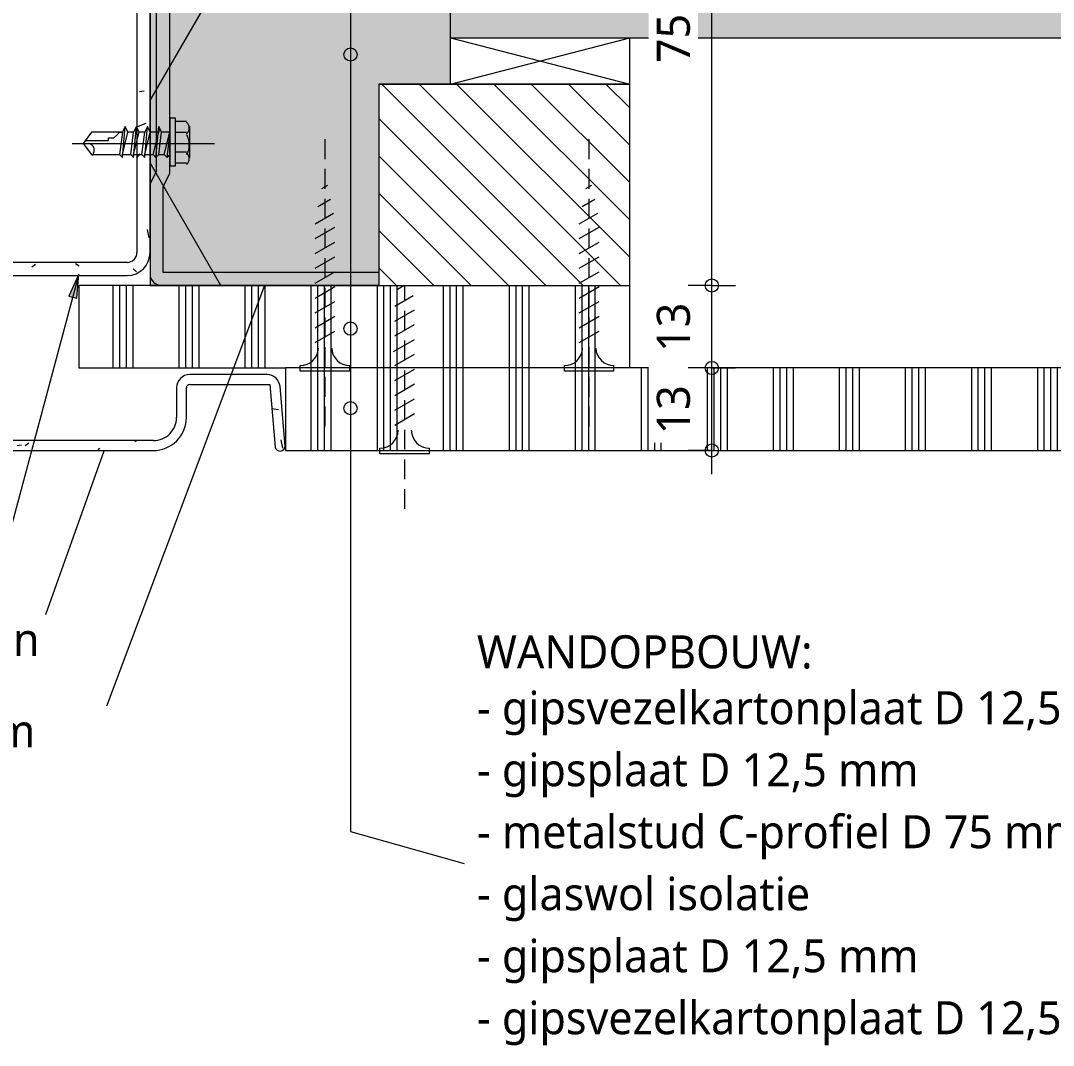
# Model space of a CAD drawing. Header units: millimetres. Extents: x 32900 to 38291, y -18988 to 4133.
# Drawn here: x 33100 to 33256.4, y -3098.3 to -2943.1 of the extents above; entities that cross this region are included whole.
import ezdxf

# ---------------------------------------------------------------- set-up
doc = ezdxf.new("R2010")
doc.units = ezdxf.units.MM
doc.linetypes.add('MV_hidden_2', pattern=[4.5, 3, -1.5])
for name, color, linetype, lineweight in [('A-ANNO-DIMS', 211, 'Continuous', 13), ('A-ANNO-DIMS-2', 211, 'Continuous', 13), ('A-ANNO-IDEN', 131, 'Continuous', 18), ('A-ANNO-NOTE', 131, 'Continuous', 18), ('A-DETL', 90, 'Continuous', 13), ('A-DETL-GENF', 92, 'Continuous', 18), ('A-DETL-THIN', 151, 'Continuous', 18), ('G-ANNO-TEXT', 231, 'Continuous', 13), ('STANDARD', 50, 'Continuous', 25)]:
    doc.layers.add(name, color=color, linetype=linetype, lineweight=lineweight)
doc.styles.add('Segoe UI', font='segoeui.ttf', dxfattribs={"height": 5})
doc.styles.add('Segoe UI_B', font='segoeui.ttf', dxfattribs={"height": 5})
doc.dimstyles.new('2_5_mm', dxfattribs={"dimscale": 304.8, "dimtxt": 5.236819727891156, "dimasz": 0.0065616797900262, "dimexe": 0.0118110236220473, "dimexo": 0.0625, "dimgap": 0.0059055118110236, "dimtad": 1, "dimdec": 0, "dimzin": 0, "dimdsep": 46, "dimtxsty": 'Segoe UI', "dimblk1": 'DOTBLANK', "dimblk2": 'DOTBLANK', "dimsah": 1, "dimcen": 0.09, "dimdle": 0.0118110236220473, "dimazin": 0, "dimtfac": 1, "dimtdec": 4, "dimtix": 1, "dimtmove": 0, "dimatfit": 3, "dimfxl": 0.0118110236220473, "dimfxlon": 1, "dimtvp": 1, "dimtfill": 1, "dimtolj": 1, "dimtzin": 0, "dimarcsym": 2})
pattern_1 = [(90, (4, 0), (-10, 6e-16), []), (90, (5, 0), (-10, 6e-16), []), (90, (6, 0), (-10, 6e-16), []), (90, (7, 0), (-10, 6e-16), [])]
pattern_2 = [(230, (33129.589, -2996.729), (-14.57531627127039, 1.275164535438709), [1.524, -16.764]), (175, (33129.589, -2996.729), (2.81956206269525, -15.28490470283049), [1.219, -13.411]), (280.451, (33128.374, -2996.622), (-11.75571368382587, -14.00984028402569), [1.294999999999999, -14.247]), (226.184, (33129.589, -3000.793), (-21.68615121252078, 3.363917892530032), [2.286, -25.146]), (276.636, (33127.781, -3000.512), (-18.99178013593941, -19.79432949781672), [1.942999999999999, -21.371]), (171.184, (33129.589, -3000.793), (-18.99205837618776, -19.7940980000473), [1.828999999999999, -20.117]), (201, (33127.557, -2999.777), (-12.12964681446494, 8.1815375789848), [1.524, -16.764]), (146, (33127.557, -2999.777), (-4.944224298944831, -14.73542968771944), [1.219, -13.411]), (251.451, (33126.54600000001, -2999.095), (-17.0738842071727, -6.553999319503975), [1.294999999999999, -14.247]), (217.5, (33129.589, -2996.729), (-0.2472266963068996, -6.764327827702704), [0.67056, -12.578, 0.67056, -12.944, -13.462]), (217.5, (33129.589, -2996.729), (-0.2472266963068996, -6.764327827702704), [-26.86300000000001, 0.67056, -12.791]), (187.5, (33129.589, -2996.729), (-5.345655249067267, -8.014311571065825), [0.67056, -7.092, 0.67056, -12.273, -5.131]), (187.5, (33129.589, -2996.729), (-5.345655249067267, -8.014311571065825), [-20.706, 0.67056, -4.459999999999999]), (147.4999999999999, (33134.12, -2996.729), (-10.84764710203547, 0.4581935723046851), [0.67056, -4.408999999999999, 0.67056, -15.179, -21.031]), (147.4999999999999, (33134.12, -2996.729), (-10.84764710203547, 0.4581935723046851), [-20.93, 0.67056, -20.361]), (137.5, (33136.152, -2996.729), (-11.85073354452741, -2.034187665042932), [0.67056, -5.932999999999999, 0.67056, -9.855, -14.935]), (137.5, (33136.152, -2996.729), (-11.85073354452741, -2.034187665042932), [-17.13, 0.67056, -14.265])]

# ---------------------------------------------------------------- blocks, each defined once
blk = doc.blocks.new('42 isolatie - Type 1-3788540-Details ziekenhuis Utiliteitsgebouw')
at = {"layer": 'A-DETL-GENF'}
blk.add_hatch(color=256, dxfattribs=at).paths.add_polyline_path([(20.36269279333936, 75.80000000000334), (11.14683266145529, 75.80000000000334), (11.14683266145529, 45.30000000000377), (0.2784116088274974, 45.30000000000377), (0.2784116088270913, 0.8000000000041495), (45.7784116088269, 0.8000000000030667), (45.77841160882758, 75.80000000000334)])
at = {"layer": 'A-DETL-GENF', "lineweight": 13}
h = blk.add_hatch(dxfattribs=at)
h.set_pattern_fill('FP_4', color=256, style=0, pattern_type=2)
h.set_pattern_definition([(60, (0, 0), (-69.28203230275508, 40), []), (120, (0, 0), (-69.2820323027551, -39.99999999999999), [])])
h.paths.add_polyline_path([(20.36269279333936, 75.80000000000334), (11.14683266145529, 75.80000000000334), (11.14683266145529, 45.30000000000377), (0.2784116088264145, 45.30000000000377), (0.2784116088245195, 0.8000000000041495), (45.77841160882419, 0.8000000000030667), (45.77841160882758, 75.80000000000334)])
at = {"layer": 'A-DETL-GENF'}
for p, q in [((45.7784116088539, 75.80000000000125), (11.14683266148157, 75.80000000000125)), ((45.77841160885385, 70.82631578947438), (45.7784116088539, 75.80000000000125)), ((45.77841160885367, 70.82631578947405), (45.7784116088539, 75.80000000000089)), ((45.77841160885321, 5.773684210524871), (45.77841160885385, 70.82631578947438)), ((0.2784116088539279, 45.30000000000082), (0.2784116088534862, 0.8000000000007149)), ((0.2784116088528821, 45.30000000000081), (0.2784116088509144, 0.8000000000007149)), ((45.77841160885316, 0.8000000000007149), (45.77841160885321, 5.773684210524871)), ((45.77841160885046, 0.8000000000007149), (45.77841160885068, 5.773684210524848)), ((0.2784116088534862, 0.8000000000007149), (45.77841160885316, 0.8000000000007149))]:
    blk.add_line(p, q, dxfattribs=at)
blk = doc.blocks.new('00 stalendeurprofiel - schroefje_dwg-4337371-Details ziekenhuis Utiliteitsgebouw')
at = {"layer": 'STANDARD', "color": 130, "lineweight": 5}
for p, q in [((6.153312274786864, 69.32363489477844), (4.459936824359785, 69.32363489477842)), ((6.153312274786933, 67.6302594443559), (4.459936824359853, 67.63025944435589)), ((7.423343862602454, 68.47694716956617), (7.000000000000032, 65.09019626871566)), ((7.846687725212185, 68.0536033069611), (7.000000000000032, 64.66685240611046)), ((8.693375450417976, 68.05360330696112), (8.270031587815552, 64.66685240611048)), ((9.116719313028584, 68.47694716956619), (8.693375450417976, 63.82016468089833)), ((9.540063175631076, 68.05360330696114), (8.693375450417976, 64.6668524061105)), ((10.81009476345478, 68.05360330696115), (9.963407038241755, 64.6668524061105)), ((10.81009476345478, 68.4769471695662), (10.38675090084505, 63.82016468089835)), ((11.23343862605815, 68.05360330696115), (10.81009476345478, 64.66685240611051)), ((12.50347021388187, 68.05360330696116), (11.65678248866788, 64.66685240611051)), ((12.50347021388187, 68.47694716956623), (12.08012635127125, 63.82016468089837)), ((12.92681407648428, 68.05360330696116), (12.50347021388187, 64.66685240611054)), ((14.19684566430082, 68.0536033069612), (13.35015793908772, 64.66685240611054)), ((14.19684566430082, 68.47694716956624), (13.77350180169745, 63.82016468089839)), ((21.81703519121852, 66.36022785653697), (0.2264981982943537, 66.36022785653672)), ((6.153312274786933, 64.66685240611045), (4.459936824359853, 64.66685240611044)), ((6.153312274786933, 62.97347695568439), (4.459936824359853, 62.97347695568437))]:
    blk.add_line(p, q, dxfattribs=at)
at = {"layer": 'STANDARD', "color": 130, "lineweight": 5, "flags": 128}
for points in [[(4.479837133020705, 69.52056017177793), (4.385145298105213, 69.4404521268979), (4.301285874842414, 69.35078221549966), (4.228811850147366, 69.25265618429228), (4.168276210907579, 69.14717977998312), (4.120231944044405, 69.03545874929381), (4.08523203644556, 68.91859883892255), (4.063829475034222, 68.79770579558591), (4.0565772467044, 68.67388536599442), (4.063843138845222, 68.55006581956594), (4.08525777437442, 68.42917532478796), (4.120268393484358, 68.31231947697505), (4.16832223637356, 68.2006038714307), (4.22886654323791, 68.0951341034733), (4.301348554263276, 67.9970157684101), (4.385215509648315, 67.90735446155219), (4.479914649596154, 67.82725577821373)], [(4.036592961749175, 63.82016468089841), (4.036592961749175, 66.36022785653677), (4.036592961749175, 68.47694716956613)], [(4.429977168615506, 68.05121770052291), (4.266575336691847, 67.69298241004886), (4.14986834881258, 67.32161816135977), (4.079855807760386, 66.94150244874152), (4.056537316306236, 66.55701276646585), (4.079912477226583, 66.17252660882237), (4.149980893295849, 65.79242147008787), (4.266742167290422, 65.4210748445429), (4.430195901974908, 65.0628642264718)], [(7.000000000000032, 64.2435085435054), (7.000000000000032, 64.66685240611046), (8.270031587815552, 64.66685240611048), (8.693375450417976, 63.82016468089847), (8.693375450417976, 64.6668524061105), (9.963407038241755, 64.6668524061105), (10.38675090084505, 63.82016468089848), (10.81009476345478, 64.66685240611051), (11.65678248866788, 64.66685240611051), (12.08012635127125, 63.82016468089851), (12.50347021388187, 64.66685240611054), (13.35015793908765, 64.66685240611054), (13.77350180169745, 63.82016468089852), (14.19684566430082, 64.66685240611055), (18.85362815297687, 64.66685240611059), (20.12365974079334, 66.36022785653695), (18.85362815297687, 68.05360330696124), (14.62018952691049, 68.0536033069612), (14.19684566430082, 68.47694716956624), (14.19684566430082, 68.0536033069612), (12.92681407648428, 68.05360330696116), (12.50347021388187, 68.47694716956623), (12.50347021388187, 68.05360330696116), (11.23343862605815, 68.05360330696115), (10.81009476345478, 68.4769471695662), (10.81009476345478, 68.05360330696115), (9.540063175631076, 68.05360330696114), (9.116719313028584, 68.47694716956619), (8.693375450417976, 68.05360330696112), (7.846687725212185, 68.0536033069611), (7.423343862602454, 68.47694716956617), (7.000000000000032, 68.0536033069611), (7.000000000000032, 66.78357171914186)], [(20.12365974079334, 66.36022785653695), (19.70031587818265, 65.93688399392985), (19.27697201557929, 65.93688399392984), (18.85362815297687, 65.93688399392984), (18.43028429036625, 65.93688399392984), (18.00694042776376, 65.93688399392984), (17.58359656515309, 65.93688399392983), (17.16025270254978, 65.93688399392983), (16.73690883994005, 65.93688399392981), (16.31356497733668, 65.93688399392981), (16.31356497733668, 65.51354013132286), (15.89022111472601, 65.51354013132286), (15.46687725212359, 65.51354013132284), (15.04353338951298, 65.09019626871589), (14.62018952691049, 64.66685240611055), (14.19684566430082, 64.66685240611055), (14.62018952691049, 68.0536033069612)], [(18.82080743993905, 68.20852966317868), (18.71260325130607, 68.10173299628438), (18.6220944538827, 67.98245858273827), (18.54994010235804, 67.85284916587545), (18.49679925141568, 67.71504748902504), (18.46333095573482, 67.57119629551849), (18.45019426999629, 67.4234383286867), (18.45804824888456, 67.27391633185742), (18.48755194707614, 67.12477304836578), (18.53806407076174, 66.98137520857304), (18.6074044527295, 66.84867090196452), (18.6939154273596, 66.72816900449027), (18.79593932904667, 66.62137839210398), (18.91181849216268, 66.52980794075776), (19.03989525109678, 66.45496652640321), (19.1785119402284, 66.3983630249906), (19.32601089393755, 66.3615063124772)], [(4.479918740873507, 64.86394337238646), (4.385217680962385, 64.78383967541502), (4.301349756936319, 64.69417281234652), (4.228867957844159, 64.5960485239438), (4.168325272747136, 64.49057255096606), (4.120274690716497, 64.37885063417782), (4.085269200807521, 64.26198851434043), (4.063861792073115, 64.14109193221607), (4.05660545359116, 64.01726662856613), (4.063866227932527, 63.89344577634704), (4.085277725529561, 63.77255296090061), (4.120287020038661, 63.65569407545887), (4.168341185120901, 63.54397501326174), (4.228887294414542, 63.43850166753774), (4.301372421587966, 63.34037993152457), (4.38524364029128, 63.25071569845837), (4.479948024172764, 63.17061486156941)]]:
    blk.add_lwpolyline(points, dxfattribs=at)
blk.add_lwpolyline([(6.153312274787, 62.55013309307919), (7.0000000000001, 62.5501330930792), (6.999999999999965, 69.7469787573854), (6.153312274786864, 69.74697875738539)], close=True, dxfattribs=at)
blk = doc.blocks.new('00 stalendeurprofiel - 00_DI_stalendeurprofiel-4337381-Details ziekenhuis Utiliteitsgebouw')
at = {"layer": 'A-DETL-GENF', "lineweight": 13}
h = blk.add_hatch(dxfattribs=at)
h.set_pattern_fill('FP_17', color=256, style=0, pattern_type=2)
h.set_pattern_definition(pattern_2)
h.paths.add_polyline_path([(-9.756228139518527, 11.589818720927), (-9.935219389666031, 11.55010829493143), (-10.09923205427333, 11.46816544039006), (-10.23846904745341, 11.34888490848252), (-10.34461322623345, 11.19939176859577), (-10.41132420440995, 11.02861580145567), (-10.43461708737502, 10.84675809013941), (-9.680099256225226, 1.800992561959577), (-9.572272757684322, 1.323876556271073), (-9.351856667348585, 0.887203928560433), (-9.032035517327094, 0.5170949328985927), (-8.631939908363062, 0.2356882159219936), (-8.175502183123225, 0.059816559170784), (-7.690024875805383, 2.1657e-12), (3.99999999997053, 2.1657e-12), (4.517638090175507, 0.0681483474238149), (4.999999999970573, 0.267949192433295), (5.414213562343583, 0.5857864376296051), (5.732050807539351, 1.000000000001938), (5.931851652548696, 1.482361909797003), (5.999999999970481, 2.000000000001711), (5.999999999970481, 6.500000000001771), (6.119259607958773, 7.405866657861091), (6.468911086724957, 8.250000000002457), (7.025126265817688, 8.974873734155123), (7.749999999970625, 9.531088913247311), (8.59413334211172, 9.88074039201336), (9.499999999970363, 10.00000000000206), (37.62940952252153, 9.982962913147459), (37.7499999999703, 9.933012701894546), (37.85355339056366, 9.85355339059628), (37.93301270186246, 9.750000000003197), (37.98296291311483, 9.629409522553347), (37.99999999997038, 9.500000000003254), (37.99999999997038, -40.4999999999962), (38.1533337816695, -41.66468570295788), (38.60288568294029, -42.74999999999677), (39.3180194846309, -43.6819805153367), (40.24999999997027, -44.39711431702757), (41.33531429700903, -44.84666621829728), (42.49999999997044, -44.99999999999626), (47.05721680025887, -44.99999999999626), (48.11065018967287, -44.87496035342497), (49.10554093966474, -44.50679026402609), (49.98659981123202, -43.91595011307276), (50.70486356441434, -43.13527476440813), (51.22041600105934, -42.20814882678371), (51.50460623473698, -41.18609563334004), (51.54164091150139, -40.12591392633707), (51.00178835102431, -36.05770991223329), (51.01541544245461, -35.82605559737569), (51.08207855025652, -35.60378223128739), (51.19818659097285, -35.40286348628431), (51.35748492574757, -35.23412267986254), (51.55139229226566, -35.10664973205201), (51.76946306986569, -35.0273114993371), (52.17102070651995, -35.00038186309574), (61.99932689806876, -35.00038186309574), (62.25796391314888, -35.03443207209774), (62.49897524306928, -35.13426223363725), (62.70593636398552, -35.29306908717827), (62.86474321752707, -35.50003020809518), (62.96457337906564, -35.74104153801517), (62.9986235880694, -35.9996785530957), (62.98167978675254, -66.63606745150715), (62.9320030748601, -66.75599764309285), (62.85297883821335, -66.85898403335982), (62.74999244794584, -66.93800827000616), (62.63006225636148, -66.98768498189806), (62.50136130782229, -67.00462878321464), (39.98941638714287, -67.00462878321464), (39.55118720375066, -67.0529597642318), (39.13402291853037, -67.1956295229042), (38.75797587742841, -67.42578017743652), (38.44112199352652, -67.73234879481105), (38.19869187001747, -68.1005991663232), (38.04233869217288, -68.5128301509427), (38.02458024613152, -111.6243054903915), (37.97251511675812, -111.7500018318511), (37.88969145657751, -111.8579397272703), (37.78175356115858, -111.9407633874518), (37.65605721969844, -111.9928285168243), (37.52116843014442, -112.0105869628658), (9.50264124512519, -112.0105869628658), (8.595403585218815, -111.8911468590333), (7.74999267255406, -111.5409661932314), (7.024021863721294, -110.983909199128), (6.466964869618865, -110.2579383902947), (6.116784203814784, -109.41252747763), (5.997344099982795, -108.5052898177236), (5.997344099982795, -103.9993580072508), (5.929241500710946, -103.4820674087441), (5.729574782491263, -103.0000293096628), (5.411950902205135, -102.5860938098547), (4.998015402396306, -102.2684699295684), (4.515977303315492, -102.068803211349), (3.998686704809816, -102.000700612077), (-7.690140972618434, -102.000700612077), (-8.175507261362768, -102.0604995987616), (-8.631844332714296, -102.2363200479943), (-9.031859174455615, -102.5176463344388), (-9.351627344221187, -102.8876526460913), (-9.57202386376123, -103.3242093173642), (-9.67986706259967, -103.8012063797469), (-10.43461708737502, -112.8467580901346), (-10.41132420441009, -113.0286158014509), (-10.34461322623359, -113.199391768591), (-10.23846904745355, -113.3488849084777), (-10.09923205427347, -113.4681654403864), (-9.935219389666303, -113.5501082949277), (-9.756228139518798, -113.5898187209222), (-9.572950116289071, -113.5849246670722), (-9.39633319732022, -113.5357184733955), (-9.23692736744648, -113.4451394086828), (-9.104254529198748, -113.3185980970361), (-9.006239724184336, -113.163653321196), (-8.94873774090554, -112.9895605083608), (-8.149611984791276, -103.4999999999981), (4.129409522521706, -103.5170370868527), (4.249999999970608, -103.5669872981045), (4.353553390563827, -103.6464466094039), (4.433012701862634, -103.749999999998), (4.482962913115003, -103.8705904774468), (4.49999999997028, -103.9999999999969), (4.499999999970416, -108.499999999998), (4.670370868524945, -109.7940952255109), (5.169872981048103, -110.9999999999986), (5.964466094037661, -112.0355339059305), (6.999999999970389, -112.8301270189196), (8.205904774457782, -113.3296291314444), (9.499999999970498, -113.499999999998), (37.49999999997022, -113.499999999998), (38.01763809017534, -113.4318516525753), (38.49999999997041, -113.2320508075669), (38.91421356234341, -112.9142135623705), (39.23205080753918, -112.4999999999971), (39.43185165254839, -112.0176380902031), (39.49999999997045, -111.4999999999974), (39.49999999997045, -68.5128301509427), (62.49931929713067, -68.5128301509427), (63.01731158592764, -68.44463517239178), (63.50000355626591, -68.24469761182942), (63.914500548053, -67.92664288359347), (64.23255527628721, -67.51214589180827), (64.43249283684996, -67.02945392147), (64.50068781540102, -66.51146163267168), (64.50068781540115, -36.00016128496929), (64.41549042039696, -35.35302282147289), (64.1657042970583, -34.74998577481601), (63.76835195690016, -34.23214612316304), (63.25051230524802, -33.83479378300545), (62.64747525859154, -33.58500765966665), (62.00033679509473, -33.49981026466274), (51.89666333822024, -33.51324854558295), (51.3607517349508, -33.58292306597289), (50.7639816050505, -33.82673548016827), (50.24939337113699, -34.21503694909972), (49.8512008878065, -34.72201015103127), (49.59587910887286, -35.31394753831023), (49.50040382516034, -35.95149247904586), (49.57112298102401, -36.59225599412152), (50.04580089453408, -40.23853277175382), (50.0237092789342, -40.94712679852523), (49.83595767008973, -41.63075159886012), (49.49303081740634, -42.25123101670123), (49.01407903409322, -42.77391516943337), (48.42584877231834, -43.1696154264313), (47.76118900166189, -43.41623441095382), (47.05721680025887, -43.49999999999661), (42.49999999997044, -43.49999999999661), (41.72354286466283, -43.39777747886359), (40.93081573565881, -43.04498925819973), (40.5399792033144, -42.7711931834744), (40.12452762113283, -42.33224752076983), (39.82692561838282, -41.81893840026353), (39.6022225211032, -41.27645713530434), (39.49999999997045, -40.4999999999962), (39.49999999997045, 9.500000000003254), (39.43185165254839, 10.01763809020688), (39.23205080753918, 10.50000000000302), (38.91421356234341, 10.91421356237536), (38.49999999997041, 11.23205080757059), (38.01763809017534, 11.43185165258115), (37.49999999997036, 11.50000000000388), (9.499999999970363, 11.5000000000028), (8.205904774457782, 11.32962913144813), (6.999999999970389, 10.83012701892443), (5.964466094037525, 10.03553390593528), (5.169872981048239, 9.000000000002286), (4.670370868524945, 7.794095225514621), (4.49999999997028, 6.500000000001771), (4.482962913115003, 1.870590477451617), (4.433012701862634, 1.75000000000285), (4.353553390563827, 1.646446609408684), (4.249999999970473, 1.566987298109336), (4.129409522521842, 1.517037086857507), (3.99999999997053, 1.500000000002907), (-8.149611984791004, 1.500000000002907), (-8.94873774090527, 10.98956050836565), (-9.006239724184066, 11.16365332120076), (-9.104254529198476, 11.31859809704086), (-9.236927367446208, 11.44513940868759), (-9.39633319731995, 11.53571847340033), (-9.572950116288936, 11.58492466707699)])
h = blk.add_hatch(dxfattribs=at)
h.set_pattern_fill('FP_17', color=256, style=0, pattern_type=2)
h.set_pattern_definition(pattern_2)
h.paths.add_polyline_path([(36.54385964909347, 7.359649122808992), (36.28504060399084, 7.325574949098708), (36.04385964909358, 7.225674526592886), (35.83675286790687, 7.066755903996354), (35.67783424530899, 6.859649122810188), (35.57793382280438, 6.618468167911572), (35.54385964909342, 6.359649122809218), (35.54385964909356, -14.05263157894389), (35.51157885294613, -14.29782856904273), (35.41693634741553, -14.52631578947078), (35.26638186284918, -14.72252221375275), (35.07017543856707, -14.87307669831897), (34.84168821813794, -14.9677192038516), (34.59649122804086, -14.99999999999767), (13.47368421049659, -14.99999999999767), (12.57462858014051, -15.11836291920426), (11.73684210523349, -15.46538543948263), (11.01741854953292, -16.01741854956021), (10.46538543945602, -16.73684210525969), (10.11836291917684, -17.57462858016685), (9.999999999970385, -18.47368421052388), (9.99999999997052, -83.52631578947351), (10.11836291917684, -84.42537141982945), (10.46538543945616, -85.26315789473553), (11.01741854953292, -85.9825814504361), (11.73684210523349, -86.5346145605126), (12.57462858014051, -86.88163708079203), (13.47368421049659, -86.99999999999864), (34.59649122804072, -86.99999999999864), (34.8416882181378, -87.03228079614686), (35.07017543856707, -87.12692330167734), (35.26638186284904, -87.27747778624355), (35.41693634741553, -87.47368421052552), (35.51157885294613, -87.70217143095464), (35.54385964909342, -87.94736842105242), (35.54385964909342, -108.3596491228055), (35.57793382280438, -108.6184681679078), (35.67783424530899, -108.8596491228065), (35.83675286790687, -109.0667559039926), (36.04385964909331, -109.2256745265902), (36.28504060399084, -109.325574949095), (36.54385964909347, -109.3596491228053), (36.80267869419595, -109.325574949095), (37.04385964909349, -109.2256745265902), (37.25096643027992, -109.0667559039915), (37.40988505287781, -108.8596491228054), (37.50978547538255, -108.6184681679068), (37.54385964909337, -108.3596491228044), (37.54385964909351, -87.94736842105134), (37.4434305055243, -87.18453334074886), (37.14898715498435, -86.47368421052575), (36.68059542522223, -85.86326422387143), (36.07017543856712, -85.39487249410782), (35.35932630834292, -85.10042914356897), (34.59649122804072, -84.99999999999909), (13.47368421049659, -84.999999999998), (13.09226667034563, -84.94978542821414), (12.73684210523353, -84.80256375294525), (12.43163211190597, -84.56836788806397), (12.19743624702484, -84.26315789473576), (12.05021457175501, -83.90773332962365), (11.99999999997033, -83.52631578947351), (11.99999999997047, -18.47368421052388), (12.05021457175501, -18.09226667037265), (12.19743624702498, -17.73684210526055), (12.43163211190597, -17.43163211193231), (12.73684210523339, -17.19743624705213), (13.09226667034549, -17.05021457178216), (13.47368421049659, -16.99999999999722), (34.59649122804086, -16.99999999999722), (35.35932630834292, -16.8995708564295), (36.07017543856712, -16.60512750588847), (36.68059542522223, -16.13673577612702), (37.14898715498435, -15.52631578947055), (37.4434305055243, -14.81546665924527), (37.54385964909351, -14.0526315789428), (37.54385964909337, 6.359649122810302), (37.50978547538255, 6.618468167912655), (37.40988505287781, 6.859649122811271), (37.25096643027992, 7.066755903997438), (37.04385964909349, 7.225674526592886), (36.80267869419595, 7.325574949098708)])
h = blk.add_hatch(dxfattribs=at)
h.set_pattern_fill('FP_17', color=256, style=0, pattern_type=2)
h.set_pattern_definition(pattern_2)
h.paths.add_polyline_path([(48.93224473397079, -29.34942374604889), (41.19031496918021, -31.07751686000825), (40.74441697481026, -31.10767795013006), (40.30176492130666, -31.04608353260928), (39.88104050812153, -30.89533313993764), (39.49999999997045, -30.66178904583923), (39.49999999997045, -31.45481576964328), (39.75387735614385, -31.4688729860905), (39.9958335768218, -31.54702990892601), (40.20995980951945, -31.68414764586206), (40.38217705002864, -31.87121057480053), (40.50116185038431, -32.09591912959255), (40.55909084637845, -32.34349850824654), (40.55909084637831, -35.89494949089578), (39.49999999997031, -35.46045358298999), (39.49999999997031, -36.27901338400515), (40.55909084637845, -37.08060554655826), (40.55909084637845, -42.04933828523764), (39.80548677931236, -41.81893840026353), (40.12452762113283, -42.33224752076983), (40.5399792033144, -42.7711931834744), (41.03498003970442, -43.11796037326923), (41.58944006419999, -43.35847522349878), (43.38296167692995, -43.32182044497065), (45.13642666499665, -43.08188520036396), (46.84983502840035, -42.63866948967871), (48.52318676714092, -41.99217331291275), (48.84278523353735, -35.04096224973479), (49.08075932259015, -34.4835443865243), (49.44435843118958, -33.99862993065333), (49.91275877847964, -33.61399054636571), (50.45913448410378, -33.35165501771875), (51.05219392030514, -33.22664763225959), (51.65797182302746, -33.24612772107136), (51.90007297698844, -33.39051708809688), (52.17102070651995, -33.46828974344893), (52.45284561989201, -33.4742877649259), (52.72685694498992, -33.40811336068467), (52.9748821108625, -33.27415525099066), (53.18047196190237, -33.08129760606006), (53.32999167424367, -32.84233084334939), (53.41352502424044, -32.57310336054488), (52.92304132797696, -31.49734972660848), (52.17275929268452, -30.58362274071914), (51.21299819553442, -29.89320346692516), (50.10812647718483, -29.47239635764832)])
h.paths.add_polyline_path([(49.50611266754799, -30.22240176554724), (50.08425222192625, -30.30503265893957), (50.62676643305924, -30.52125370231567), (51.10325001999028, -30.85894675860273), (51.48699839685836, -31.29918577564999), (51.75650433495683, -31.8172974993249), (51.89666333822024, -32.38424428931782), (51.10110247761209, -32.23863296541095), (50.29437552655691, -32.29617744406154), (49.52753742593826, -32.55323593550167), (48.84911869013002, -32.99354010251125), (48.30205407965467, -33.58922462685856), (47.92096540962657, -34.3025907083058), (47.72997045557549, -35.08849189045744), (41.60909084637835, -35.9285895349712), (41.60909084637835, -31.86772127020622), (48.92474967797155, -30.27799208152169)])
h.paths.add_polyline_path([(47.76206666197212, -36.09198897467326), (47.55584208677476, -41.36541287507413), (44.61906449927057, -42.0293385972526), (41.60909084637848, -42.10362568853661), (41.60909084637848, -36.93649185979248)])
at = {"layer": 'A-DETL-GENF'}
for p, q in [((-8.149611984761286, 1.499999999999726), (-8.9487377408755, 10.98956050836229)), ((37.50000000000002, 11.5), (9.500000000000192, 11.5)), ((-10.43461708734517, 10.84675809013638), (-9.680099256195584, 1.800992561957082)), ((9.500000000000192, 9.999999999999968), (37.50000000000002, 9.999999999999968)), ((38.00000000000001, 9.499999999999591), (38.00000000000001, -40.49999999999991)), ((39.50000000000001, -30.66178904584289), (39.50000000000001, 9.499999999999591)), ((4.499999999999967, 6.499999999999952), (4.499999999999967, 1.999999999999646)), ((6.000000000000125, 1.999999999999646), (6.000000000000125, 6.499999999999952)), ((35.54385964912303, 6.359649122806875), (35.54385964912303, -14.05263157894714)), ((37.54385964912306, -14.05263157894714), (37.54385964912306, 6.359649122806867)), ((4.000000000000241, 1.499999999999726), (-8.149611984761286, 1.499999999999726)), ((-7.690024875775663, -2.03e-13), (4.000000000000241, -2.03e-13)), ((34.59649122807032, -14.99999999999985), (13.47368421052615, -14.99999999999985)), ((13.47368421052615, -16.99999999999988), (34.59649122807032, -16.99999999999988)), ((10.00000000000001, -18.47368421052595), (10.00000000000001, -83.52631578947506)), ((12.00000000000006, -83.52631578947506), (12.00000000000006, -18.47368421052597)), ((48.93224473400032, -29.34942374605213), (41.19031496920988, -31.07751686001198)), ((39.50000000000009, -30.6617890458419), (39.50000000000009, -31.4548157696455)), ((41.60909084640799, -31.86772127020852), (48.92474967800115, -30.27799208152484)), ((39.50000000000001, -35.46045358299366), (39.50000000000001, -31.4548157696464)), ((40.55909084640805, -32.34349850824974), (40.55909084640805, -35.89494949089948)), ((41.60909084640799, -35.92858953497443), (41.60909084640799, -31.86772127020852)), ((52.17102070654958, -33.49981026466518), (52.00002581040932, -33.49981026466518)), ((62.0003367951244, -33.49981026466518), (52.45284561992158, -33.49981026466518)), ((40.55909084640805, -35.89494949089948), (39.50000000000009, -35.46045358299308)), ((39.50000000000009, -35.46045358299308), (39.50000000000009, -36.27901338400735)), ((47.72997045560513, -35.08849189046071), (41.60909084640799, -35.92858953497443)), ((48.52318676717048, -41.9921733129168), (48.84278523356696, -35.04096224973813)), ((51.99994997604268, -35.00038186309787), (61.9993268980985, -35.00038186309787)), ((39.50000000000001, -40.49999999999991), (39.50000000000001, -36.27901338400833)), ((39.50000000000009, -36.27901338400735), (40.55909084640805, -37.08060554656221)), ((40.55909084640805, -37.08060554656221), (40.55909084640805, -42.04933828524104)), ((41.60909084640799, -36.93649185979505), (47.76206666200173, -36.09198897467652)), ((41.60909084640799, -42.10362568854008), (41.60909084640799, -36.93649185979505)), ((47.76206666200173, -36.09198897467652), (47.55584208680452, -41.3654128750775)), ((49.57112298105371, -36.59225599412359), (50.04580089456373, -40.23853277175716)), ((51.54164091153106, -40.1259139263402), (51.04193135552204, -36.28626616003155)), ((62.9986235880991, -35.99967855309853), (62.9986235880991, -66.5073665029715)), ((64.5006878154307, -66.51146163267492), (64.5006878154307, -36.00016128497154)), ((40.55909084640805, -42.04933828524104), (39.805486779342, -41.81893840026693)), ((47.05721680028849, -43.49999999999999), (42.50000000000009, -43.5)), ((42.50000000000009, -45.00000000000001), (47.0572168002885, -45)), ((62.50136130785196, -67.00462878321864), (39.98941638717256, -67.00462878321864)), ((38.04233869220251, -68.51283015094539), (38.04233869220251, -111.4894167008403)), ((39.50000000000011, -111.5000000000005), (39.50000000000011, -68.5128301509454)), ((39.50000000000011, -68.5128301509454), (62.49931929716022, -68.5128301509454)), ((34.59649122807031, -85.0000000000012), (13.47368421052619, -85.0000000000012)), ((13.47368421052614, -87.00000000000124), (34.59649122807031, -87.00000000000124)), ((35.543859649123, -87.94736842105392), (35.543859649123, -108.359649122808)), ((37.54385964912305, -108.359649122808), (37.54385964912305, -87.94736842105392)), ((3.9986867048394, -102.0007006120796), (-7.690140972588833, -102.0007006120796)), ((-9.679867062570017, -103.8012063797496), (-10.43461708734541, -112.8467580901368)), ((-8.948737740875737, -112.9895605083627), (-8.149611984761522, -103.5000000000001)), ((-8.149611984761522, -103.5000000000001), (4.000000000000241, -103.5000000000001)), ((4.499999999999958, -103.9999999999998), (4.499999999999958, -108.5000000000005)), ((5.997344100012345, -108.5052898177262), (5.997344100012345, -103.9993580072526)), ((37.5211684301741, -112.0105869628688), (9.502641245154843, -112.0105869628688)), ((9.5000000000002, -113.5000000000007), (37.50000000000002, -113.5000000000007))]:
    blk.add_line(p, q, dxfattribs=at)
for centre, radius, start, end in [((-9.684463424566063, 10.84309671835851), 0.7501625979907378, 11.25890327026131, 179.7203513164088), ((9.500000000000192, 6.499999999999952), 5.000000000000213, 90.00000000000036, 180.0000000000004), ((37.50000000000002, 9.499999999999591), 1.999999999999964, 0, 90.00000000000018), ((9.500000000000176, 6.49999999999996), 3.500000000000043, 89.99999999999969, 180.0000000000001), ((37.50000000000002, 9.499999999999591), 0.4999999999999788, 359.9999999999996, 90.00000000000011), ((36.54385964912304, 6.359649122806867), 1.000000000000007, 0, 179.9999999999995), ((-7.690024875775663, 1.999999999999773), 2.000000000000003, 185.7105931375187, 269.9999999999997), ((4.000000000000232, 1.999999999999655), 0.4999999999998982, 269.9999999999996, 359.9999999999988), ((4.000000000000241, 1.999999999999646), 1.999999999999881, 269.9999999999996, 4.45e-14), ((34.59649122807031, -14.05263157894713), 2.947368421052712, 270.0000000000001, 4.071e-13), ((34.59649122807032, -14.05263157894714), 0.9473684210527101, 269.9999999999998, 1.081e-13), ((13.47368421052615, -18.47368421052598), 3.473684210526125, 89.99999999999999, 179.9999999999996), ((13.47368421052615, -18.47368421052598), 1.473684210526122, 89.99999999999955, 179.9999999999993), ((49.0493365069198, -33.91323664115008), 4.565314734467684, 17.07041429060188, 91.46969060333856), ((40.82132766457099, -28.93358431461697), 2.175453605616219, 232.5996782778882, 279.7653747426378), ((49.44859767844595, -32.68864999618487), 2.466918788505835, 7.088084646915417, 102.2600515108724), ((39.57256994299573, -32.44375930921331), 0.9916026023963889, 5.803084761656208, 94.19691523833696), ((50.92466536997964, -35.44872895908519), 3.214941110120296, 72.40193369819093, 173.5664450634229), ((52.335030056983, -32.38605087980519), 1.094595827242098, 231.7899425308905, 350.1605898287835), ((51.27426805383159, -35.74950922073333), 2.532616732817758, 81.28585394057669, 163.7535976222175), ((52.00002581040934, -35.99990095288646), 2.500090688221284, 90.00000000000033, 193.7056188153277), ((62.0003367951244, -36.00016128497151), 2.500351020306339, 0, 89.99999999999984), ((51.99994997604269, -36.00019891837121), 0.9998170552733476, 90, 196.6257832267539), ((61.9993268980985, -35.99967855309849), 0.9992966900006265, 359.9999999999992, 89.99999999999959), ((42.50000000000008, -40.49999999999991), 4.500000000000095, 179.9999999999999, 269.9999999999999), ((42.50000000000008, -40.49999999999992), 3.000000000000091, 179.9999999999994, 209.9999999999993), ((47.05721680028847, -40.5), 4.500000000000003, 269.9999999999998, 4.768514858970371), ((47.05721680028847, -40.50000000000001), 3.000000000000012, 269.9999999999997, 4.999999999997334), ((42.50000000000006, -40.50000000000003), 2.999999999999937, 206.0813052406572, 252.3308555854746), ((42.18364816451088, -28.0970432457021), 15.27299542589551, 267.770299137382, 294.5244521306398), ((42.73946954077119, -26.88806300946408), 15.25749336010213, 265.7512468026443, 288.4014226012064), ((42.50000000000008, -40.49999999999992), 3.000000000000098, 224.9999999999994, 228.8941155373954), ((42.50000000000008, -40.49999999999992), 3.000000000000087, 239.9999999999995, 240.7251824620421), ((42.50000000000008, -40.49999999999992), 3.000000000000094, 252.2198716826577, 269.9999999999996), ((39.98941638717258, -69.01556148944123), 2.010932706222604, 90.00000000000081, 165.5225419018361), ((62.49931929716023, -66.51146163267494), 2.001368518270485, 269.9999999999999, 7.252e-13), ((62.50136130785197, -66.50736650297151), 0.4972622802471314, 269.9999999999984, 1.2277e-12), ((13.47368421052618, -83.52631578947509), 3.47368421052613, 179.9999999999999, 269.9999999999998), ((13.47368421052619, -83.52631578947506), 1.473684210526128, 180.0000000000005, 269.9999999999996), ((34.59649122807029, -87.94736842105392), 2.947368421052723, 359.9999999999996, 89.99999999999991), ((34.59649122807029, -87.94736842105392), 0.9473684210527225, 0, 89.99999999999913), ((-7.690140972588841, -104.0003695556241), 1.99966894354443, 89.99999999999967, 174.2839737179536), ((3.998686704839383, -103.9993580072526), 1.99865739517309, 359.9999999999996, 89.9999999999998), ((4.000000000000241, -103.9999999999999), 0.4999999999998979, 3.2569e-12, 90), ((9.500000000000192, -108.5000000000004), 5.000000000000225, 179.9999999999999, 269.9999999999997), ((9.502641245154877, -108.5052898177262), 3.505297145142425, 180.0000000000001, 269.9999999999991), ((36.54385964912302, -108.359649122808), 1.000000000000015, 180.0000000000022, 359.9999999999994), ((37.5, -111.5000000000005), 1.999999999999977, 269.9999999999989, 359.9999999999989), ((37.52116843017408, -111.4894167008403), 0.5211702620284256, 270.0000000000016, 359.9999999999969), ((-9.684463424566301, -112.8430967183589), 0.7501625979907423, 180.2796486835919, 348.7410967297372)]:
    blk.add_arc(centre, radius, start, end, dxfattribs=at)
blk.add_blockref('00 stalendeurprofiel - schroefje_dwg-4337371-Details ziekenhuis Utiliteitsgebouw', (0, -101.3750000000002))
at = {"extrusion": (0, 0, -1), "zscale": -1, "rotation": 180}
blk.add_blockref('00 stalendeurprofiel - schroefje_dwg-4337371-Details ziekenhuis Utiliteitsgebouw', (0, 0), dxfattribs=at)
blk = doc.blocks.new('00 msprofiel - 75-3717820-Details ziekenhuis Utiliteitsgebouw')
at = {"layer": 'A-DETL-GENF'}
for p, q in [((1.719298245614385, 37.5000000000001), (34.63157894736857, 37.5000000000001)), ((34.63157894736858, 37.5000000000001), (34.63157894736858, 35.53508771929875)), ((-1.69e-14, 22.09800270456356), (-1.69e-14, 35.78070175438541)), ((34.63157894736858, 35.53508771929875), (1.964912280701961, 35.53508771929875)), ((1.964912280701961, 35.53508771929875), (1.964912280701961, 22.56185557263358)), ((0.9824561403509026, 20.13309042386109), (-1.69e-14, 22.09800270456356)), ((1.964912280701961, 22.56185557263358), (2.94736842105302, 20.59694329193069)), ((2.94736842105302, 20.59694329193069), (2.94736842105302, -20.59694329193056)), ((0.9824561403509026, -20.13309042386096), (0.9824561403509026, 20.13309042386109)), ((0.9824561403509026, -20.13309042386096), (1.396e-13, -22.09800270456311)), ((1.964912280701961, -22.56185557263313), (2.94736842105302, -20.59694329193056)), ((1.396e-13, -22.09800270456311), (1.396e-13, -35.78070175438542)), ((1.964912280701961, -35.53508771929876), (1.964912280701961, -22.56185557263313)), ((34.63157894736857, -35.53508771929876), (1.964912280701961, -35.53508771929876)), ((1.719298245614541, -37.50000000000011), (34.63157894736857, -37.50000000000011))]:
    blk.add_line(p, q, dxfattribs=at)
for centre, radius, start, end in [((1.719298245614488, 35.7807017543854), 1.719298245614411, 90.00000000000021, 179.9999999999997), ((1.719298245614488, -35.7807017543854), 1.719298245614407, 180.0000000000002, 269.9999999999994)]:
    blk.add_arc(centre, radius, start, end, dxfattribs=at)
blk = doc.blocks.new('DIMBLOCK174-Details ziekenhuis Utiliteitsgebouw')
at = {"layer": 'A-ANNO-DIMS-2'}
for p, q in [((33204.64968239496, -2995.728690354578), (33201.04968239496, -2995.728690354578)), ((33204.64968239496, -3011.828690354578), (33204.64968239496, -2995.728690354578)), ((33204.64968239496, -2995.728690354578), (33208.24968239496, -2995.728690354578)), ((33204.64968239496, -3008.228690354578), (33201.04968239496, -3008.228690354578)), ((33204.64968239496, -3008.228690354578), (33208.24968239496, -3008.228690354578))]:
    blk.add_line(p, q, dxfattribs=at)
for centre in [(33204.64968239496, -2995.728690354578), (33204.64968239496, -3008.228690354578)]:
    blk.add_circle(centre, 1, dxfattribs=at)
at = {"layer": 'A-ANNO-DIMS-2', "color": 0, "insert": (33196.32624392866, -3005.787286520318), "char_height": 4.999999999999999, "width": 9.140630797773653, "attachment_point": 1, "rotation": 90, "line_spacing_factor": 1.142578849721707, "style": 'Segoe UI', "bg_fill": 3, "box_fill_scale": 1.25, "bg_fill_color": 9, "bg_fill_true_color": 13158600, "bg_fill_transparency": 0}
blk.add_mtext('13', dxfattribs=at)
blk = doc.blocks.new('_DotBlank')
at = {"color": 0, "linetype": 'ByBlock', "lineweight": -2}
blk.add_line((-0.5, 0), (-1, 0), dxfattribs=at)
blk.add_circle((0, 0), 0.5, dxfattribs=at)
blk = doc.blocks.new('DIMBLOCK175-Details ziekenhuis Utiliteitsgebouw')
at = {"layer": 'A-ANNO-DIMS-2'}
for p, q in [((33204.64968239496, -2983.228690354579), (33201.04968239496, -2983.228690354579)), ((33204.64968239496, -2995.728690354578), (33204.64968239496, -2983.228690354579)), ((33204.64968239496, -2983.228690354579), (33208.24968239496, -2983.228690354579)), ((33204.64968239496, -2995.728690354578), (33201.04968239496, -2995.728690354578)), ((33204.64968239496, -2995.728690354578), (33208.24968239496, -2995.728690354578))]:
    blk.add_line(p, q, dxfattribs=at)
for centre in [(33204.64968239496, -2983.228690354579), (33204.64968239496, -2995.728690354578)]:
    blk.add_circle(centre, 1, dxfattribs=at)
at = {"layer": 'A-ANNO-DIMS-2', "color": 0, "insert": (33196.32624392866, -2993.287286520318), "char_height": 4.999999999999999, "width": 9.140630797773653, "attachment_point": 1, "rotation": 90, "line_spacing_factor": 1.142578849721707, "style": 'Segoe UI', "bg_fill": 3, "box_fill_scale": 1.25, "bg_fill_color": 9, "bg_fill_true_color": 13158600, "bg_fill_transparency": 0}
blk.add_mtext('13', dxfattribs=at)
blk = doc.blocks.new('DIMBLOCK176-Details ziekenhuis Utiliteitsgebouw')
at = {"layer": 'A-ANNO-DIMS-2'}
for p, q in [((33204.64968239496, -2983.228690354579), (33204.64968239496, -2904.628690354579)), ((33204.64968239496, -2908.228690354579), (33201.04968239496, -2908.228690354579)), ((33204.64968239496, -2908.228690354579), (33208.24968239496, -2908.228690354579)), ((33204.64968239496, -2983.228690354579), (33201.04968239496, -2983.228690354579)), ((33204.64968239496, -2983.228690354579), (33208.24968239496, -2983.228690354579))]:
    blk.add_line(p, q, dxfattribs=at)
for centre in [(33204.64968239496, -2908.228690354579), (33204.64968239496, -2983.228690354579)]:
    blk.add_circle(centre, 1, dxfattribs=at)
at = {"layer": 'A-ANNO-DIMS-2', "color": 0, "insert": (33196.32624392866, -2949.537286520318), "char_height": 4.999999999999999, "width": 9.140630797773653, "attachment_point": 1, "rotation": 90, "line_spacing_factor": 1.142578849721707, "style": 'Segoe UI', "bg_fill": 3, "box_fill_scale": 1.25, "bg_fill_color": 9, "bg_fill_true_color": 13158600, "bg_fill_transparency": 0}
blk.add_mtext('75', dxfattribs=at)

msp = doc.modelspace()

# ---------------------------------------------------------------- hatches: boundary and pattern name
at = {"layer": 'A-DETL-GENF'}
msp.add_hatch(color=9, dxfattribs=at).paths.add_polyline_path([(33620.24693893162, -2945.728690354581), (33620.24693893162, -2745.72869035458), (33165.08867211418, -2745.72869035458), (33165.08867211418, -2945.728690354581), (33456.42051010644, -2945.728690354581)])
at = {"layer": 'A-DETL-GENF', "lineweight": 13}
h = msp.add_hatch(dxfattribs=at)
h.set_pattern_fill('FP_9', color=254, style=0, pattern_type=2)
h.set_pattern_definition([(135, (0, 0), (-2.82842712474619, -2.828427124746189), [])])
h.paths.add_polyline_path([(33192.22025106155, -2983.22869035458), (33192.22025106155, -2952.728690354581), (33154.22025106156, -2952.728690354581), (33154.22025106156, -2983.22869035458)])
h = msp.add_hatch(dxfattribs=at)
h.set_pattern_fill('FP_2', color=254, style=0, pattern_type=2)
h.set_pattern_definition(pattern_1)
h.paths.add_polyline_path([(33192.22025106155, -2995.728690354581), (33192.22025106155, -2983.22869035458), (33108.79218979314, -2983.22869035458), (33108.79218979314, -2995.728690354581), (33154.22025106156, -2995.728690354581)])
h = msp.add_hatch(dxfattribs=at)
h.set_pattern_fill('FP_2', color=254, style=0, pattern_type=2)
h.set_pattern_definition(pattern_1)
h.paths.add_polyline_path([(33140.08867211418, -3008.22869035458), (33620.24693893162, -3008.228690354578), (33620.24693893162, -2995.728690354581), (33140.08867211418, -2995.728690354581), (33140.08867211418, -2995.967218093928)])
at = {"layer": 'G-ANNO-TEXT'}
msp.add_hatch(color=7, dxfattribs=at).paths.add_polyline_path([(33108.82410513637, -2981.536268524721), (33107.27552900342, -2984.847590612038), (33108.50145842641, -2985.177537686158)])

# ---------------------------------------------------------------- linework, layer by layer
at = {"layer": 'A-ANNO-IDEN'}
for p, q in [((33112.56551159355, -3008.318509075502), (33102.55563675011, -3036.509143081329)), ((33102.55563675011, -3036.509143081329), (33103.89229341391, -3036.509143081329)), ((33111.73504548813, -3050.354778228814), (33103.45874262327, -3050.354778228814))]:
    msp.add_line(p, q, dxfattribs=at)
at = {"layer": 'A-ANNO-NOTE'}
for p, q in [((33149.94269889448, -2890.644558451197), (33149.94269889448, -3065.957283652548)), ((33149.94269889448, -2901.526118444068), (33149.94269889448, -3065.957283652548)), ((33149.94269889448, -2948.255677304961), (33149.94269889448, -3065.957283652548)), ((33149.94269889448, -2989.761719156312), (33149.94269889448, -3065.957283652548)), ((33149.94269889448, -3001.82766451201), (33149.94269889448, -3065.957283652548)), ((33149.94269889448, -3065.957283652548), (33167.17360351805, -3070.798007739907)), ((33149.94269889448, -3065.957283652548), (33167.17360351805, -3070.798007739907)), ((33149.94269889448, -3065.957283652548), (33167.17360351805, -3070.798007739907)), ((33149.94269889448, -3065.957283652548), (33167.17360351805, -3070.798007739907)), ((33149.94269889448, -3065.957283652548), (33167.17360351805, -3070.798007739907))]:
    msp.add_line(p, q, dxfattribs=at)
for centre in [(33149.94269889448, -2948.255677304961), (33149.94269889448, -2989.761719156312), (33149.94269889448, -3001.82766451201)]:
    msp.add_circle(centre, 1, dxfattribs=at)
at = {"layer": 'A-DETL', "lineweight": 18}
msp.add_line((33165.08867211415, -2945.728690354579), (33620.24693893158, -2945.728690354579), dxfattribs=at)
at = {"layer": 'A-DETL'}
for p, q in [((33165.08867211415, -2952.728690354578), (33192.22025106153, -2945.728690354578)), ((33165.08867211415, -2945.728690354579), (33192.22025106153, -2952.728690354578)), ((33192.22025106153, -2952.728690354578), (33192.22025106153, -2945.728690354578)), ((33192.22025106153, -2952.728690354578), (33154.22025106153, -2952.728690354578)), ((33154.22025106153, -2952.728690354578), (33154.22025106153, -2983.228690354578)), ((33154.22025106153, -2952.728690354578), (33192.22025106153, -2952.728690354578)), ((33192.22025106153, -2983.228690354578), (33192.22025106153, -2952.728690354578)), ((33145.58241576426, -2968.544840424289), (33146.48556859018, -2968.023404897125)), ((33185.58241576426, -2968.544840424289), (33186.48556859018, -2968.023404897125)), ((33145.00974663634, -2971.275366878315), (33146.93453156881, -2970.164091779418)), ((33185.00974663634, -2971.275366878315), (33186.93453156881, -2970.164091779418)), ((33144.58867211415, -2973.878690354578), (33147.37607140955, -2972.269384621044)), ((33184.58867211415, -2973.878690354578), (33187.37607140955, -2972.269384621044)), ((33144.58867211415, -2976.128690354578), (33147.58867211415, -2974.396639547009)), ((33184.58867211415, -2976.128690354578), (33187.58867211415, -2974.396639547009)), ((33144.58867211415, -2978.378690354578), (33147.58867211415, -2976.64663954701)), ((33184.58867211415, -2978.378690354578), (33187.58867211416, -2976.64663954701)), ((33144.58867211415, -2980.628690354579), (33147.58867211415, -2978.89663954701)), ((33184.58867211415, -2980.628690354579), (33187.58867211415, -2978.89663954701)), ((33144.58867211415, -2982.878690354578), (33147.58867211415, -2981.14663954701)), ((33184.58867211415, -2982.878690354578), (33187.58867211415, -2981.14663954701)), ((33144.58867211415, -2985.128690354579), (33147.58867211415, -2983.39663954701)), ((33154.22025106153, -2983.228690354578), (33192.22025106153, -2983.228690354578)), ((33157.06671989479, -2983.775366878314), (33158.01359140921, -2983.228690354578)), ((33184.58867211415, -2985.128690354579), (33187.58867211415, -2983.39663954701)), ((33156.64564537261, -2986.378690354578), (33159.433044668, -2984.769384621044)), ((33144.58867211415, -2987.378690354579), (33147.58867211415, -2985.64663954701)), ((33156.64564537261, -2988.628690354577), (33159.64564537261, -2986.896639547009)), ((33184.58867211415, -2987.378690354579), (33187.58867211415, -2985.64663954701)), ((33144.58867211415, -2989.628690354579), (33147.58867211415, -2987.89663954701)), ((33184.58867211415, -2989.628690354579), (33187.58867211416, -2987.89663954701)), ((33156.64564537261, -2990.878690354577), (33159.64564537261, -2989.146639547009)), ((33144.58867211415, -2991.878690354582), (33147.58867211415, -2990.146639547011)), ((33156.47244029185, -2993.22869035458), (33159.64564537261, -2991.39663954701)), ((33184.58867211415, -2991.878690354582), (33187.58867211415, -2990.146639547011)), ((33156.64564537261, -2995.378690354578), (33159.64564537261, -2993.64663954701)), ((33142.33867211416, -2996.22869035458), (33142.33867211416, -2995.378690354581)), ((33149.83867211415, -2996.22869035458), (33142.33867211416, -2996.22869035458)), ((33149.83867211415, -2996.22869035458), (33149.83867211415, -2995.37869035458)), ((33156.64564537261, -2997.628690354579), (33159.64564537261, -2995.896639547011)), ((33182.33867211415, -2996.22869035458), (33182.33867211415, -2995.378690354581)), ((33189.83867211415, -2996.22869035458), (33182.33867211415, -2996.22869035458)), ((33189.83867211415, -2996.22869035458), (33189.83867211415, -2995.37869035458)), ((33156.6456453726, -2999.878690354579), (33159.64564537261, -2998.146639547011)), ((33156.64564537261, -3002.128690354579), (33159.64564537261, -3000.39663954701)), ((33156.6456453726, -3004.378690354581), (33159.64564537261, -3002.646639547011)), ((33154.39564537261, -3008.72869035458), (33154.39564537261, -3007.87869035458)), ((33161.8956453726, -3008.72869035458), (33154.39564537261, -3008.72869035458)), ((33161.8956453726, -3008.72869035458), (33161.8956453726, -3007.87869035458))]:
    msp.add_line(p, q, dxfattribs=at)
at = {"layer": 'A-DETL', "linetype": 'MV_hidden_2'}
for p, q in [((33146.08867211415, -3004.58698818832), (33146.08867211415, -2959.58698818832)), ((33186.08867211415, -3004.58698818832), (33186.08867211415, -2959.58698818832)), ((33158.1456453726, -3017.08698818832), (33158.1456453726, -2983.228690354578))]:
    msp.add_line(p, q, dxfattribs=at)
at = {"layer": 'A-DETL'}
for centre, radius, start, end in [((33142.33867211416, -2992.62869035458), 2.749999999992724, 269.9999999999997, 357.9160576654274), ((33149.83867211415, -2992.628690354582), 2.75, 182.0839423345412, 269.9999999999997), ((33182.33867211415, -2992.62869035458), 2.75, 269.9999999999997, 357.9160576654274), ((33189.83867211415, -2992.628690354582), 2.75, 182.0839423345412, 269.9999999999997), ((33154.39564537261, -3005.12869035458), 2.75, 269.9999999999997, 359.9999999999712), ((33161.8956453726, -3005.128690354581), 2.75, 180, 269.9999999999997)]:
    msp.add_arc(centre, radius, start, end, dxfattribs=at)
at = {"layer": 'A-DETL-THIN'}
for p, q in [((33108.79218979311, -2983.228690354578), (33108.79218979311, -2995.728690354579)), ((33154.22025106153, -2983.228690354578), (33108.79218979311, -2983.228690354578)), ((33192.22025106153, -2995.728690354578), (33192.22025106153, -2983.228690354578)), ((33108.79218979311, -2995.728690354579), (33140.08867211415, -2995.728690354579)), ((33140.08867211415, -2995.728690354578), (33140.08867211415, -3008.228690354578)), ((33297.82344137346, -2995.728690354578), (33140.08867211415, -2995.728690354578)), ((33140.08867211415, -3008.228690354578), (33620.24693893158, -3008.228690354577))]:
    msp.add_line(p, q, dxfattribs=at)
at = {"layer": 'G-ANNO-TEXT', "color": 250}
for p, q in [((33108.82410513637, -2981.536268524721), (33096.80106895815, -3026.208262795011)), ((33108.82410513637, -2981.536268524721), (33107.27552900342, -2984.847590612038)), ((33108.50145842641, -2985.177537686158), (33108.82410513637, -2981.536268524721)), ((33107.27552900342, -2984.847590612038), (33108.50145842641, -2985.177537686158))]:
    msp.add_line(p, q, dxfattribs=at)

# ---------------------------------------------------------------- block references
at = {"layer": 'A-DETL-GENF', "rotation": 180}
msp.add_blockref('42 isolatie - Type 1-3788540-Details ziekenhuis Utiliteitsgebouw', (33165.36708372301, -2907.428690354578), dxfattribs=at)
at = {"layer": 'A-DETL-GENF'}
msp.add_blockref('00 msprofiel - 75-3717820-Details ziekenhuis Utiliteitsgebouw', (33119.58867211415, -2945.728690354578), dxfattribs=at)
at = {"layer": 'STANDARD', "color": 130, "lineweight": 5, "rotation": 180}
msp.add_blockref('00 stalendeurprofiel - 00_DI_stalendeurprofiel-4337381-Details ziekenhuis Utiliteitsgebouw', (33129.58867211415, -2996.728690354578), dxfattribs=at)

# ---------------------------------------------------------------- texts
at = {"layer": 'A-ANNO-NOTE', "lineweight": 13, "char_height": 5, "attachment_point": 1, "bg_fill": 3, "box_fill_scale": 1.25, "bg_fill_color": 9, "bg_fill_true_color": 13158600, "bg_fill_transparency": 0}
for s, insert, width, style in [('WANDOPBOUW:', (33169.08024524609, -3036.224397542217), 67.8227625, 'Segoe UI_B'), ('- gipsvezelkartonplaat D 12,5 mm', (33169.08024524609, -3044.692867937597), 126.5062875, 'Segoe UI'), ('- gipsplaat D 12,5 mm', (33169.08024524609, -3054.08557627093), 83.5358375, 'Segoe UI'), ('- glaswol isolatie', (33169.08024524609, -3072.870992937597), 62.6919625, 'Segoe UI'), ('- gipsplaat D 12,5 mm', (33169.08024524609, -3082.26370127093), 83.5358375, 'Segoe UI'), ('- gipsvezelkartonplaat D 12,5 mm', (33169.08024524609, -3091.656409604263), 126.5062875, 'Segoe UI')]:
    msp.add_mtext(s, dxfattribs=dict(at, insert=insert, width=width, style=style))

# ---------------------------------------------------------------- next in the draw order: texts
at = {"layer": 'A-ANNO-IDEN', "lineweight": 13, "insert": (33030.9922934139, -3034.349768081329), "char_height": 5, "width": 88.18562500000002, "attachment_point": 1, "style": 'Segoe UI', "bg_fill": 3, "box_fill_scale": 1.25, "bg_fill_color": 9, "bg_fill_true_color": 13158600, "bg_fill_transparency": 0}
msp.add_mtext('gezet plaatstalen kozijn', dxfattribs=at)
at = {"layer": 'A-ANNO-NOTE', "lineweight": 13, "insert": (33169.08024524609, -3063.478284604264), "char_height": 5, "width": 115.6033375, "attachment_point": 1, "style": 'Segoe UI', "bg_fill": 3, "box_fill_scale": 1.25, "bg_fill_color": 9, "bg_fill_true_color": 13158600, "bg_fill_transparency": 0}
msp.add_mtext('- metalstud C-profiel D 75 mm', dxfattribs=at)

# ---------------------------------------------------------------- next in the draw order: dimensions: what is measured, and where the dimension line sits
at = {"layer": 'A-ANNO-DIMS'}
dim = msp.add_linear_dim(base=(33204.64968239497, -2995.728690354579), p1=(33201.04968239496, -3008.228690354578), p2=(33201.04968239496, -2995.728690354578), angle=89.99999999999991, dimstyle='2_5_mm', override={"dimpost": '<>', "dimfxl": 12.5}, dxfattribs=at)
dim.commit()
dim.dimension.update_dxf_attribs({"geometry": 'DIMBLOCK174-Details ziekenhuis Utiliteitsgebouw', "text_midpoint": (33200.25031000428, -3001.978690354587)})

# ---------------------------------------------------------------- next in the draw order: linework, layer by layer
at = {"layer": 'A-ANNO-IDEN'}
msp.add_line((33136.90446158784, -2983.228690354578), (33111.73504548813, -3050.354778228814), dxfattribs=at)

# ---------------------------------------------------------------- next in the draw order: dimensions: what is measured, and where the dimension line sits
at = {"layer": 'A-ANNO-DIMS'}
dim = msp.add_linear_dim(base=(33204.64968239497, -2983.22869035458), p1=(33201.04968239496, -2995.728690354578), p2=(33201.04968239496, -2983.228690354579), angle=89.99999999999991, dimstyle='2_5_mm', override={"dimpost": '<>', "dimfxl": 12.49999999999863}, dxfattribs=at)
dim.commit()
dim.dimension.update_dxf_attribs({"geometry": 'DIMBLOCK175-Details ziekenhuis Utiliteitsgebouw', "text_midpoint": (33200.25031000428, -2989.478690354588)})

# ---------------------------------------------------------------- next in the draw order: texts
at = {"layer": 'A-ANNO-IDEN', "lineweight": 13, "insert": (33020.89874262327, -3048.195403228814), "char_height": 5, "width": 99.8902625, "attachment_point": 1, "style": 'Segoe UI', "bg_fill": 3, "box_fill_scale": 1.25, "bg_fill_color": 9, "bg_fill_true_color": 13158600, "bg_fill_transparency": 0}
msp.add_mtext('verzwaarde C stijl D75 mm', dxfattribs=at)

# ---------------------------------------------------------------- next in the draw order: dimensions: what is measured, and where the dimension line sits
at = {"layer": 'A-ANNO-DIMS'}
dim = msp.add_linear_dim(base=(33204.64968239497, -2908.22869035458), p1=(33201.04968239496, -2983.228690354579), p2=(33201.04968239496, -2908.228690354579), angle=89.99999999999991, dimstyle='2_5_mm', override={"dimpost": '<>', "dimfxl": 75.00000000000045}, dxfattribs=at)
dim.commit()
dim.dimension.update_dxf_attribs({"geometry": 'DIMBLOCK176-Details ziekenhuis Utiliteitsgebouw', "text_midpoint": (33200.30609800998, -2945.728690354588)})

doc.saveas('drawing.dxf')
